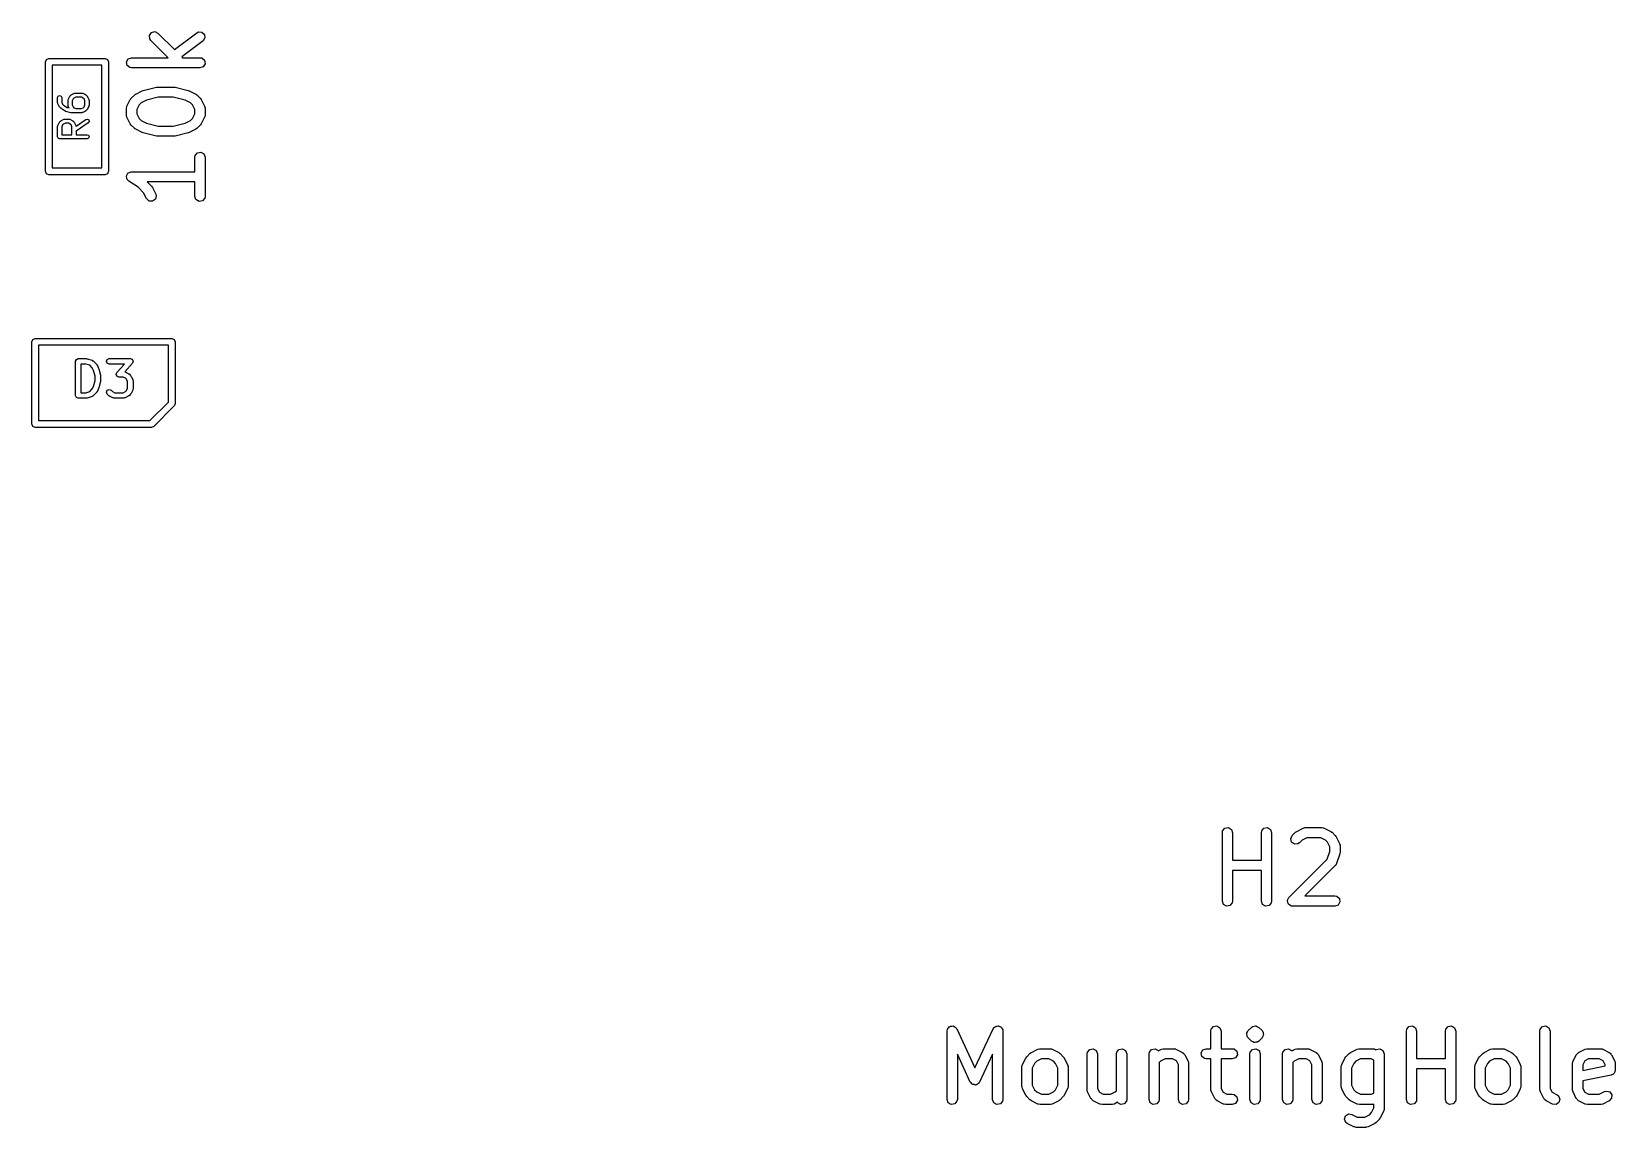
# Model space of a CAD drawing. Extents: x 115 to 337, y -185 to -59.
# Drawn here: x 237.16 to 260.31, y -102.22 to -86.2 of the extents above; entities that cross this region are included whole.
import ezdxf

# ---------------------------------------------------------------- set-up
doc = ezdxf.new("R2010")
doc.units = 0
doc.layers.add('BLACK', color=7, linetype='CONTINUOUS')

msp = doc.modelspace()

# ---------------------------------------------------------------- linework, layer by layer
at = {"layer": 'BLACK', "linetype": 'CONTINUOUS'}
for p, q in [((238.876, -86.2561), (238.905, -86.214)), ((238.88, -86.3072), (238.876, -86.2561)), ((238.895, -86.3285), (238.88, -86.3072)), ((239.148, -86.5814), (238.895, -86.3285)), ((238.905, -86.214), (238.955, -86.2008)), ((238.955, -86.2008), (239.001, -86.2224)), ((239.001, -86.2224), (239.241, -86.4622)), ((239.241, -86.4622), (239.57, -86.2155)), ((239.66, -86.3355), (239.348, -86.5693)), ((239.57, -86.2155), (239.593, -86.2037)), ((239.593, -86.2037), (239.644, -86.2065)), ((239.644, -86.2065), (239.682, -86.2416)), ((239.688, -86.2925), (239.66, -86.3355)), ((239.682, -86.2416), (239.688, -86.2925)), ((238.567, -86.599), (238.615, -86.5814)), ((238.615, -86.5814), (239.148, -86.5814)), ((239.348, -86.5693), (239.36, -86.5814)), ((239.36, -86.5814), (239.615, -86.5814)), ((239.615, -86.5814), (239.641, -86.5859)), ((237.355, -86.6421), (237.37, -86.6068)), ((237.355, -88.2421), (237.355, -86.6421)), ((237.37, -86.6068), (237.405, -86.5921)), ((237.405, -86.5921), (238.23, -86.5921)), ((237.455, -86.6921), (237.455, -88.1921)), ((238.18, -86.6921), (237.455, -86.6921)), ((238.18, -88.1921), (238.18, -86.6921)), ((238.23, -86.5921), (238.265, -86.6068)), ((238.265, -86.6068), (238.28, -86.6421)), ((238.28, -86.6421), (238.28, -88.2421)), ((238.541, -86.6434), (238.567, -86.599)), ((238.55, -86.6939), (238.541, -86.6434)), ((238.589, -86.7269), (238.55, -86.6939)), ((238.615, -86.7314), (238.589, -86.7269)), ((239.615, -86.7314), (238.615, -86.7314)), ((239.663, -86.7139), (239.615, -86.7314)), ((239.641, -86.5859), (239.68, -86.6189)), ((239.689, -86.6694), (239.663, -86.7139)), ((239.68, -86.6189), (239.689, -86.6694)), ((238.787, -87.0598), (238.978, -87.0122)), ((238.978, -87.0122), (238.993, -87.0112)), ((238.993, -87.0112), (238.996, -87.01)), ((238.996, -87.01), (239.234, -87.01)), ((239.234, -87.01), (239.249, -87.0126)), ((239.249, -87.0126), (239.252, -87.0122)), ((239.252, -87.0122), (239.443, -87.0598)), ((237.534, -87.1659), (237.543, -87.1447)), ((237.534, -87.2421), (237.534, -87.1659)), ((237.537, -87.2486), (237.534, -87.2421)), ((237.538, -87.2555), (237.537, -87.2486)), ((237.557, -87.2936), (237.538, -87.2555)), ((237.543, -87.1447), (237.564, -87.1359)), ((237.564, -87.1359), (237.586, -87.1447)), ((237.586, -87.1447), (237.594, -87.1659)), ((237.594, -87.1659), (237.594, -87.2351)), ((237.594, -87.2351), (237.608, -87.2625)), ((237.608, -87.2625), (237.622, -87.276)), ((237.622, -87.276), (237.672, -87.3095)), ((237.687, -87.204), (237.69, -87.1976)), ((237.687, -87.2802), (237.687, -87.204)), ((237.69, -87.1906), (237.709, -87.1525)), ((237.69, -87.1976), (237.69, -87.1906)), ((237.709, -87.1525), (237.713, -87.1493)), ((237.713, -87.1493), (237.715, -87.1447)), ((237.715, -87.1447), (237.734, -87.1257)), ((237.734, -87.1257), (237.738, -87.1238)), ((237.738, -87.1238), (237.742, -87.1201)), ((237.742, -87.1201), (237.78, -87.101)), ((237.761, -87.1837), (237.747, -87.2111)), ((237.747, -87.2111), (237.747, -87.2731)), ((237.747, -87.2731), (237.761, -87.3006)), ((237.773, -87.1716), (237.761, -87.1837)), ((237.8, -87.1578), (237.773, -87.1716)), ((237.78, -87.101), (237.787, -87.1005)), ((237.787, -87.1005), (237.793, -87.0978)), ((237.793, -87.0978), (237.888, -87.0978)), ((237.881, -87.1578), (237.8, -87.1578)), ((237.909, -87.1715), (237.881, -87.1578)), ((237.888, -87.0978), (237.895, -87.1005)), ((237.895, -87.1005), (237.902, -87.101)), ((237.902, -87.101), (237.94, -87.1201)), ((237.921, -87.1837), (237.909, -87.1715)), ((237.934, -87.2111), (237.921, -87.1837)), ((237.921, -87.3006), (237.934, -87.2731)), ((237.934, -87.2731), (237.934, -87.2111)), ((237.94, -87.1201), (237.943, -87.1238)), ((237.943, -87.1238), (237.948, -87.1257)), ((237.948, -87.1257), (237.967, -87.1447)), ((237.967, -87.1447), (237.969, -87.1493)), ((237.969, -87.1493), (237.972, -87.1525)), ((237.972, -87.1525), (237.991, -87.1906)), ((237.991, -87.1906), (237.992, -87.1976)), ((237.992, -87.1976), (237.994, -87.204)), ((237.994, -87.204), (237.994, -87.2802)), ((238.548, -87.2895), (238.595, -87.1943)), ((238.595, -87.1943), (238.609, -87.1763)), ((238.609, -87.1748), (238.657, -87.1272)), ((238.609, -87.1763), (238.609, -87.1748)), ((238.657, -87.1272), (238.675, -87.1143)), ((238.675, -87.1143), (238.677, -87.1131)), ((238.677, -87.1131), (238.772, -87.0655)), ((238.724, -87.2723), (238.69, -87.3408)), ((238.755, -87.2419), (238.724, -87.2723)), ((238.832, -87.2034), (238.755, -87.2419)), ((238.772, -87.0655), (238.784, -87.0618)), ((238.784, -87.0618), (238.787, -87.0598)), ((239.005, -87.16), (238.832, -87.2034)), ((239.225, -87.16), (239.005, -87.16)), ((239.398, -87.2034), (239.225, -87.16)), ((239.475, -87.2419), (239.398, -87.2034)), ((239.443, -87.0598), (239.454, -87.0651)), ((239.454, -87.0651), (239.458, -87.0655)), ((239.458, -87.0655), (239.553, -87.1131)), ((239.506, -87.2723), (239.475, -87.2419)), ((239.54, -87.3408), (239.506, -87.2723)), ((239.553, -87.1131), (239.571, -87.1265)), ((239.571, -87.1265), (239.573, -87.1272)), ((239.573, -87.1272), (239.62, -87.1748)), ((239.62, -87.1748), (239.633, -87.1932)), ((239.633, -87.1932), (239.634, -87.1943)), ((239.634, -87.1943), (239.682, -87.2895)), ((237.56, -87.2969), (237.557, -87.2936)), ((237.562, -87.3014), (237.56, -87.2969)), ((237.581, -87.3205), (237.562, -87.3014)), ((237.562, -87.5257), (237.581, -87.5066)), ((237.584, -87.3217), (237.581, -87.3205)), ((237.581, -87.5066), (237.586, -87.5047)), ((237.586, -87.3242), (237.584, -87.3217)), ((237.643, -87.3623), (237.586, -87.3242)), ((237.586, -87.5047), (237.589, -87.501)), ((237.589, -87.501), (237.627, -87.482)), ((237.627, -87.482), (237.634, -87.4815)), ((237.634, -87.4815), (237.641, -87.4788)), ((237.641, -87.4788), (237.698, -87.4788)), ((237.648, -87.3633), (237.643, -87.3623)), ((237.652, -87.3665), (237.648, -87.3633)), ((237.729, -87.3855), (237.652, -87.3665)), ((237.672, -87.3095), (237.702, -87.3169)), ((237.69, -87.2867), (237.687, -87.2802)), ((237.69, -87.2936), (237.69, -87.2867)), ((237.702, -87.3169), (237.69, -87.2936)), ((237.698, -87.4788), (237.704, -87.4815)), ((237.704, -87.4815), (237.711, -87.482)), ((237.711, -87.482), (237.749, -87.501)), ((237.732, -87.385), (237.729, -87.3855)), ((237.736, -87.3864), (237.732, -87.385)), ((237.888, -87.3864), (237.736, -87.3864)), ((237.749, -87.501), (237.753, -87.5047)), ((237.753, -87.5047), (237.757, -87.5066)), ((237.757, -87.5066), (237.776, -87.5257)), ((237.761, -87.3006), (237.773, -87.3127)), ((237.773, -87.3127), (237.8, -87.3264)), ((237.8, -87.3264), (237.881, -87.3264)), ((237.804, -87.5846), (237.947, -87.4842)), ((237.881, -87.3264), (237.909, -87.3127)), ((237.895, -87.3837), (237.888, -87.3864)), ((237.902, -87.3833), (237.895, -87.3837)), ((237.94, -87.3642), (237.902, -87.3833)), ((237.909, -87.3127), (237.921, -87.3006)), ((237.943, -87.3605), (237.94, -87.3642)), ((237.948, -87.3586), (237.943, -87.3605)), ((237.947, -87.4842), (237.97, -87.4793)), ((237.967, -87.3395), (237.948, -87.3586)), ((237.969, -87.335), (237.967, -87.3395)), ((237.972, -87.3317), (237.969, -87.335)), ((237.97, -87.4793), (237.989, -87.4916)), ((237.991, -87.2936), (237.972, -87.3317)), ((237.989, -87.4916), (237.994, -87.514)), ((237.992, -87.2867), (237.991, -87.2936)), ((237.994, -87.2802), (237.992, -87.2867)), ((238.54, -87.3231), (238.544, -87.2974)), ((238.54, -87.4183), (238.54, -87.3231)), ((238.541, -87.4225), (238.54, -87.4183)), ((238.54, -87.4269), (238.541, -87.4225)), ((238.548, -87.4519), (238.54, -87.4269)), ((238.544, -87.2974), (238.547, -87.294)), ((238.547, -87.294), (238.548, -87.2895)), ((238.595, -87.5471), (238.548, -87.4519)), ((238.69, -87.3408), (238.69, -87.4006)), ((238.69, -87.4006), (238.724, -87.4691)), ((238.724, -87.4691), (238.755, -87.4995)), ((238.755, -87.4995), (238.832, -87.538)), ((239.398, -87.538), (239.475, -87.4995)), ((239.475, -87.4995), (239.506, -87.4691)), ((239.506, -87.4691), (239.54, -87.4006)), ((239.54, -87.4006), (239.54, -87.3408)), ((239.682, -87.4519), (239.634, -87.5471)), ((239.682, -87.2895), (239.689, -87.3145)), ((239.685, -87.444), (239.682, -87.4474)), ((239.682, -87.4474), (239.682, -87.4519)), ((239.69, -87.4183), (239.685, -87.444)), ((239.689, -87.3145), (239.688, -87.3189)), ((239.688, -87.3189), (239.69, -87.3231)), ((239.69, -87.3231), (239.69, -87.4183)), ((237.534, -87.585), (237.537, -87.5785)), ((237.534, -87.7374), (237.534, -87.585)), ((237.543, -87.7586), (237.534, -87.7374)), ((237.537, -87.5785), (237.538, -87.5716)), ((237.538, -87.5716), (237.557, -87.5335)), ((237.557, -87.5335), (237.56, -87.5302)), ((237.56, -87.5302), (237.562, -87.5257)), ((237.608, -87.5647), (237.594, -87.5921)), ((237.594, -87.5921), (237.594, -87.7074)), ((237.594, -87.7074), (237.744, -87.7074)), ((237.62, -87.5525), (237.608, -87.5647)), ((237.648, -87.5388), (237.62, -87.5525)), ((237.691, -87.5388), (237.648, -87.5388)), ((237.718, -87.5525), (237.691, -87.5388)), ((237.73, -87.5647), (237.718, -87.5525)), ((237.744, -87.5921), (237.73, -87.5647)), ((237.744, -87.7074), (237.744, -87.5921)), ((237.776, -87.5257), (237.778, -87.5302)), ((237.778, -87.5302), (237.782, -87.5335)), ((237.782, -87.5335), (237.801, -87.5716)), ((237.801, -87.5716), (237.801, -87.5785)), ((237.801, -87.5785), (237.804, -87.5846)), ((237.982, -87.5334), (237.804, -87.6578)), ((237.804, -87.6578), (237.804, -87.7074)), ((237.804, -87.7074), (237.964, -87.7074)), ((237.964, -87.7074), (237.986, -87.7162)), ((237.994, -87.514), (237.982, -87.5334)), ((237.986, -87.7162), (237.994, -87.7374)), ((237.994, -87.7374), (237.986, -87.7586)), ((238.597, -87.5482), (238.595, -87.5471)), ((238.609, -87.5666), (238.597, -87.5482)), ((238.657, -87.6142), (238.609, -87.5666)), ((238.659, -87.6149), (238.657, -87.6142)), ((238.677, -87.6283), (238.659, -87.6149)), ((238.772, -87.6759), (238.677, -87.6283)), ((238.775, -87.6763), (238.772, -87.6759)), ((238.787, -87.6816), (238.775, -87.6763)), ((238.978, -87.7292), (238.787, -87.6816)), ((238.832, -87.538), (239.005, -87.5814)), ((238.981, -87.7288), (238.978, -87.7292)), ((238.996, -87.7314), (238.981, -87.7288)), ((239.234, -87.7314), (238.996, -87.7314)), ((239.005, -87.5814), (239.225, -87.5814)), ((239.225, -87.5814), (239.398, -87.538)), ((239.237, -87.7302), (239.234, -87.7314)), ((239.252, -87.7292), (239.237, -87.7302)), ((239.443, -87.6816), (239.252, -87.7292)), ((239.446, -87.6796), (239.443, -87.6816)), ((239.458, -87.6759), (239.446, -87.6796)), ((239.553, -87.6283), (239.458, -87.6759)), ((239.554, -87.6271), (239.553, -87.6283)), ((239.573, -87.6142), (239.554, -87.6271)), ((239.62, -87.5666), (239.573, -87.6142)), ((239.621, -87.5651), (239.62, -87.5666)), ((239.634, -87.5471), (239.621, -87.5651)), ((237.564, -87.7674), (237.543, -87.7586)), ((237.774, -87.7674), (237.564, -87.7674)), ((237.964, -87.7674), (237.774, -87.7674)), ((237.986, -87.7586), (237.964, -87.7674)), ((239.544, -88.0117), (239.577, -87.9724)), ((239.577, -87.9724), (239.628, -87.9635)), ((239.628, -87.9635), (239.672, -87.9892)), ((237.455, -88.1921), (238.18, -88.1921)), ((239.54, -88.0374), (239.544, -88.0117)), ((239.54, -88.2481), (239.54, -88.0374)), ((239.672, -87.9892), (239.69, -88.0374)), ((239.69, -88.0374), (239.69, -88.6088)), ((237.37, -88.2775), (237.355, -88.2421)), ((237.405, -88.2921), (237.37, -88.2775)), ((238.23, -88.2921), (237.405, -88.2921)), ((238.265, -88.2775), (238.23, -88.2921)), ((238.28, -88.2421), (238.265, -88.2775)), ((238.54, -88.3183), (238.542, -88.3143)), ((238.546, -88.3391), (238.54, -88.3183)), ((238.541, -88.3101), (238.552, -88.2912)), ((238.542, -88.3143), (238.541, -88.3101)), ((238.55, -88.3606), (238.546, -88.3391)), ((238.553, -88.3634), (238.55, -88.3606)), ((238.552, -88.2912), (238.561, -88.2713)), ((238.554, -88.3675), (238.553, -88.3634)), ((238.573, -88.3855), (238.554, -88.3675)), ((238.561, -88.2713), (238.565, -88.2694)), ((238.565, -88.2694), (238.567, -88.2656)), ((238.567, -88.2656), (238.587, -88.2582)), ((238.71, -88.4766), (238.573, -88.3855)), ((238.587, -88.2582), (238.607, -88.2485)), ((238.607, -88.2485), (238.611, -88.2496)), ((238.611, -88.2496), (238.615, -88.2481)), ((238.615, -88.2481), (239.54, -88.2481)), ((239.54, -88.3981), (238.844, -88.3981)), ((238.844, -88.3981), (238.906, -88.4605)), ((239.54, -88.6088), (239.54, -88.3981)), ((238.791, -88.558), (238.71, -88.4766)), ((238.834, -88.6423), (238.791, -88.558)), ((238.871, -88.6776), (238.834, -88.6423)), ((238.906, -88.4605), (238.919, -88.4789)), ((238.919, -88.4789), (238.92, -88.48)), ((238.92, -88.48), (238.968, -88.5753)), ((238.963, -88.6501), (238.922, -88.6807)), ((238.975, -88.6002), (238.963, -88.6501)), ((238.968, -88.5753), (238.975, -88.6002)), ((239.557, -88.657), (239.54, -88.6088)), ((239.602, -88.6827), (239.557, -88.657)), ((239.685, -88.6345), (239.652, -88.6738)), ((239.69, -88.6088), (239.685, -88.6345)), ((238.922, -88.6807), (238.871, -88.6776)), ((239.652, -88.6738), (239.602, -88.6827)), ((237.155, -90.7371), (237.17, -90.7018)), ((237.155, -91.9371), (237.155, -90.7371)), ((237.17, -90.7018), (237.205, -90.6871)), ((237.205, -90.6871), (239.205, -90.6871)), ((239.205, -90.6871), (239.24, -90.7018)), ((239.24, -90.7018), (239.255, -90.7371)), ((239.255, -90.7371), (239.255, -91.6371)), ((237.255, -90.7871), (237.255, -91.8871)), ((239.155, -90.7871), (237.255, -90.7871)), ((237.808, -90.9925), (237.836, -90.9808)), ((237.836, -90.9808), (237.955, -90.9808)), ((237.955, -90.9808), (237.961, -90.9833)), ((237.961, -90.9833), (237.968, -90.9829)), ((237.968, -90.9829), (238.039, -91.0067)), ((238.26, -90.9925), (238.288, -90.9808)), ((238.288, -90.9808), (238.598, -90.9808)), ((238.598, -90.9808), (238.611, -90.9862)), ((239.155, -91.6164), (239.155, -90.7871)), ((237.796, -91.0208), (237.808, -90.9925)), ((237.796, -91.5208), (237.796, -91.0208)), ((237.949, -91.0608), (237.876, -91.0608)), ((237.876, -91.0608), (237.876, -91.4808)), ((238.005, -91.0796), (237.949, -91.0608)), ((238.041, -91.1159), (238.005, -91.0796)), ((238.039, -91.0067), (238.046, -91.0128)), ((238.06, -91.1538), (238.041, -91.1159)), ((238.046, -91.0128), (238.055, -91.0164)), ((238.055, -91.0164), (238.102, -91.064)), ((238.082, -91.24), (238.06, -91.1538)), ((238.102, -91.064), (238.105, -91.07)), ((238.105, -91.07), (238.11, -91.0744)), ((238.11, -91.0744), (238.134, -91.122)), ((238.134, -91.122), (238.134, -91.1265)), ((238.134, -91.1265), (238.137, -91.1302)), ((238.137, -91.1302), (238.16, -91.2254)), ((238.248, -91.0208), (238.26, -90.9925)), ((238.26, -91.0491), (238.248, -91.0208)), ((238.288, -91.0608), (238.26, -91.0491)), ((238.51, -91.0608), (238.288, -91.0608)), ((238.391, -91.2113), (238.397, -91.1983)), ((238.392, -91.2126), (238.391, -91.2113)), ((238.391, -91.214), (238.392, -91.2126)), ((238.398, -91.2266), (238.391, -91.214)), ((238.397, -91.1983), (238.401, -91.185)), ((238.401, -91.185), (238.51, -91.0608)), ((238.628, -91.0472), (238.516, -91.1752)), ((238.516, -91.1752), (238.521, -91.1755)), ((238.521, -91.1755), (238.568, -91.1993)), ((238.568, -91.1993), (238.572, -91.2043)), ((238.572, -91.2043), (238.579, -91.2068)), ((238.579, -91.2068), (238.602, -91.2306)), ((238.611, -90.9862), (238.624, -90.9907)), ((238.624, -90.9907), (238.625, -90.992)), ((238.625, -90.992), (238.626, -90.9925)), ((238.626, -90.9925), (238.632, -91.0055)), ((238.632, -91.0338), (238.628, -91.0472)), ((238.632, -91.0055), (238.638, -91.0182)), ((238.638, -91.0208), (238.632, -91.0338)), ((238.638, -91.0182), (238.637, -91.0195)), ((238.637, -91.0195), (238.638, -91.0208)), ((238.005, -91.4621), (238.041, -91.4257)), ((238.041, -91.4257), (238.06, -91.3878)), ((238.06, -91.3878), (238.082, -91.3016)), ((238.082, -91.3016), (238.082, -91.24)), ((238.134, -91.4197), (238.11, -91.4673)), ((238.137, -91.4115), (238.134, -91.4151)), ((238.134, -91.4151), (238.134, -91.4197)), ((238.16, -91.3162), (238.137, -91.4115)), ((238.16, -91.2254), (238.16, -91.2304)), ((238.16, -91.2304), (238.162, -91.2351)), ((238.162, -91.3065), (238.16, -91.3112)), ((238.16, -91.3112), (238.16, -91.3162)), ((238.162, -91.2351), (238.162, -91.3065)), ((238.248, -91.4732), (238.26, -91.4449)), ((238.26, -91.4449), (238.288, -91.4332)), ((238.288, -91.4332), (238.317, -91.4449)), ((238.317, -91.4449), (238.336, -91.4641)), ((238.403, -91.2396), (238.398, -91.2266)), ((238.404, -91.2401), (238.403, -91.2396)), ((238.405, -91.2414), (238.404, -91.2401)), ((238.418, -91.2459), (238.405, -91.2414)), ((238.431, -91.2513), (238.418, -91.2459)), ((238.493, -91.2513), (238.431, -91.2513)), ((238.527, -91.268), (238.493, -91.2513)), ((238.541, -91.2826), (238.527, -91.268)), ((238.558, -91.316), (238.541, -91.2826)), ((238.541, -91.4495), (238.558, -91.4161)), ((238.558, -91.4161), (238.558, -91.316)), ((238.602, -91.2306), (238.605, -91.2367)), ((238.605, -91.2367), (238.61, -91.241)), ((238.61, -91.241), (238.634, -91.2886)), ((238.634, -91.4435), (238.61, -91.4911)), ((238.634, -91.2886), (238.634, -91.2979)), ((238.634, -91.2979), (238.638, -91.3065)), ((238.638, -91.4256), (238.634, -91.4342)), ((238.634, -91.4342), (238.634, -91.4435)), ((238.638, -91.3065), (238.638, -91.4256)), ((237.808, -91.5491), (237.796, -91.5208)), ((237.836, -91.5608), (237.808, -91.5491)), ((237.955, -91.5608), (237.836, -91.5608)), ((237.876, -91.4808), (237.949, -91.4808)), ((237.949, -91.4808), (238.005, -91.4621)), ((237.961, -91.5583), (237.955, -91.5608)), ((237.968, -91.5588), (237.961, -91.5583)), ((238.039, -91.535), (237.968, -91.5588)), ((238.046, -91.5289), (238.039, -91.535)), ((238.055, -91.5253), (238.046, -91.5289)), ((238.102, -91.4777), (238.055, -91.5253)), ((238.105, -91.4716), (238.102, -91.4777)), ((238.11, -91.4673), (238.105, -91.4716)), ((238.26, -91.5015), (238.248, -91.4732)), ((238.284, -91.5253), (238.26, -91.5015)), ((238.29, -91.5278), (238.284, -91.5253)), ((238.294, -91.5328), (238.29, -91.5278)), ((238.342, -91.5566), (238.294, -91.5328)), ((238.336, -91.4641), (238.369, -91.4808)), ((238.351, -91.5573), (238.342, -91.5566)), ((238.36, -91.5608), (238.351, -91.5573)), ((238.503, -91.5608), (238.36, -91.5608)), ((238.369, -91.4808), (238.493, -91.4808)), ((238.493, -91.4808), (238.527, -91.4641)), ((238.511, -91.5573), (238.503, -91.5608)), ((238.521, -91.5566), (238.511, -91.5573)), ((238.568, -91.5328), (238.521, -91.5566)), ((238.527, -91.4641), (238.541, -91.4495)), ((238.572, -91.5278), (238.568, -91.5328)), ((238.579, -91.5253), (238.572, -91.5278)), ((238.602, -91.5015), (238.579, -91.5253)), ((238.605, -91.4954), (238.602, -91.5015)), ((238.61, -91.4911), (238.605, -91.4954)), ((238.884, -91.8871), (239.155, -91.6164)), ((239.24, -91.6725), (238.94, -91.9725)), ((239.243, -91.6671), (239.24, -91.6725)), ((239.255, -91.6371), (239.243, -91.6671)), ((237.255, -91.8871), (238.884, -91.8871)), ((237.17, -91.9725), (237.155, -91.9371)), ((237.205, -91.9871), (237.17, -91.9725)), ((238.905, -91.9871), (237.205, -91.9871)), ((238.94, -91.9725), (238.905, -91.9871)), ((254.561, -97.9145), (254.565, -97.8889)), ((254.561, -98.9145), (254.561, -97.9145)), ((254.565, -97.8889), (254.598, -97.8496)), ((254.598, -97.8496), (254.649, -97.8407)), ((254.649, -97.8407), (254.693, -97.8663)), ((254.693, -97.8663), (254.711, -97.9145)), ((254.711, -97.9145), (254.711, -98.3157)), ((255.132, -97.9145), (255.137, -97.8889)), ((255.132, -98.3157), (255.132, -97.9145)), ((255.137, -97.8889), (255.17, -97.8496)), ((255.17, -97.8496), (255.22, -97.8407)), ((255.22, -97.8407), (255.264, -97.8663)), ((255.264, -97.8663), (255.282, -97.9145)), ((255.282, -97.9145), (255.282, -98.9145)), ((255.583, -97.9567), (255.63, -97.9091)), ((255.63, -97.9091), (255.649, -97.8962)), ((255.649, -97.8962), (255.65, -97.8951)), ((255.65, -97.8951), (255.745, -97.8474)), ((255.745, -97.8474), (255.77, -97.84)), ((255.77, -97.84), (255.774, -97.841)), ((255.774, -97.841), (255.778, -97.8395)), ((255.778, -97.8395), (256.017, -97.8395)), ((256.017, -97.8395), (256.042, -97.844)), ((256.042, -97.844), (256.046, -97.8469)), ((256.046, -97.8469), (256.05, -97.8474)), ((256.05, -97.8474), (256.145, -97.8951)), ((256.145, -97.8951), (256.163, -97.9084)), ((256.163, -97.9084), (256.165, -97.9091)), ((256.165, -97.9091), (256.212, -97.9567)), ((255.561, -98.0032), (255.583, -97.9567)), ((255.574, -98.0528), (255.561, -98.0032)), ((255.616, -98.0822), (255.574, -98.0528)), ((255.667, -98.0777), (255.616, -98.0822)), ((255.689, -98.0628), (255.667, -98.0777)), ((255.728, -98.0238), (255.689, -98.0628)), ((255.796, -97.9895), (255.728, -98.0238)), ((255.999, -97.9895), (255.796, -97.9895)), ((256.067, -98.0238), (255.999, -97.9895)), ((256.098, -98.0542), (256.067, -98.0238)), ((256.132, -98.1227), (256.098, -98.0542)), ((256.132, -98.1881), (256.132, -98.1227)), ((256.212, -97.9567), (256.225, -97.9751)), ((256.225, -97.9751), (256.226, -97.9762)), ((256.226, -97.9762), (256.274, -98.0714)), ((256.274, -98.0714), (256.282, -98.0964)), ((256.282, -98.0964), (256.28, -98.1008)), ((256.28, -98.1008), (256.282, -98.105)), ((256.282, -98.105), (256.282, -98.2002)), ((254.711, -98.3157), (255.132, -98.3157)), ((255.535, -98.8615), (256.094, -98.3026)), ((256.094, -98.3026), (256.132, -98.1881)), ((256.218, -98.3897), (256.214, -98.3921)), ((256.231, -98.3668), (256.218, -98.3897)), ((256.278, -98.2239), (256.231, -98.3668)), ((256.282, -98.2002), (256.278, -98.2223)), ((256.278, -98.2223), (256.278, -98.2239)), ((255.132, -98.4657), (254.711, -98.4657)), ((254.711, -98.4657), (254.711, -98.9145)), ((255.132, -98.9145), (255.132, -98.4657)), ((256.212, -98.3961), (255.769, -98.8395)), ((256.214, -98.3921), (256.212, -98.3961)), ((255.769, -98.8395), (256.207, -98.8395)), ((256.207, -98.8395), (256.233, -98.844)), ((256.233, -98.844), (256.272, -98.877)), ((254.578, -98.9627), (254.561, -98.9145)), ((254.623, -98.9884), (254.578, -98.9627)), ((254.673, -98.9795), (254.623, -98.9884)), ((254.706, -98.9402), (254.673, -98.9795)), ((254.711, -98.9145), (254.706, -98.9402)), ((255.15, -98.9627), (255.132, -98.9145)), ((255.194, -98.9884), (255.15, -98.9627)), ((255.245, -98.9795), (255.194, -98.9884)), ((255.277, -98.9402), (255.245, -98.9795)), ((255.282, -98.9145), (255.277, -98.9402)), ((255.513, -98.908), (255.515, -98.9049)), ((255.519, -98.9298), (255.513, -98.908)), ((255.514, -98.9015), (255.525, -98.8819)), ((255.515, -98.9049), (255.514, -98.9015)), ((255.523, -98.952), (255.519, -98.9298)), ((255.526, -98.9542), (255.523, -98.952)), ((255.525, -98.8819), (255.535, -98.8615)), ((255.527, -98.9575), (255.526, -98.9542)), ((255.545, -98.9705), (255.527, -98.9575)), ((255.562, -98.985), (255.545, -98.9705)), ((255.567, -98.9858), (255.562, -98.985)), ((255.569, -98.987), (255.567, -98.9858)), ((255.572, -98.9867), (255.569, -98.987)), ((255.588, -98.9895), (255.572, -98.9867)), ((256.207, -98.9895), (255.588, -98.9895)), ((256.255, -98.972), (256.207, -98.9895)), ((256.281, -98.9275), (256.255, -98.972)), ((256.272, -98.877), (256.281, -98.9275)), ((250.537, -100.815), (250.541, -100.789)), ((250.537, -101.815), (250.537, -100.815)), ((250.541, -100.789), (250.548, -100.781)), ((250.548, -100.781), (250.55, -100.772)), ((250.55, -100.772), (250.564, -100.762)), ((250.564, -100.762), (250.574, -100.75)), ((250.574, -100.75), (250.584, -100.748)), ((250.584, -100.748), (250.592, -100.742)), ((250.592, -100.742), (250.609, -100.743)), ((250.609, -100.743), (250.625, -100.741)), ((250.625, -100.741), (250.633, -100.746)), ((250.633, -100.746), (250.643, -100.747)), ((250.643, -100.747), (250.655, -100.758)), ((250.655, -100.758), (250.669, -100.766)), ((250.669, -100.766), (250.673, -100.776)), ((250.673, -100.776), (250.68, -100.783)), ((250.68, -100.783), (250.945, -101.351)), ((250.945, -101.351), (251.21, -100.783)), ((251.21, -100.783), (251.225, -100.761)), ((251.225, -100.761), (251.235, -100.757)), ((251.235, -100.757), (251.241, -100.75)), ((251.241, -100.75), (251.257, -100.747)), ((251.257, -100.747), (251.272, -100.74)), ((251.272, -100.74), (251.282, -100.742)), ((251.282, -100.742), (251.291, -100.741)), ((251.291, -100.741), (251.306, -100.749)), ((251.306, -100.749), (251.321, -100.753)), ((251.321, -100.753), (251.327, -100.761)), ((251.327, -100.761), (251.336, -100.766)), ((251.336, -100.766), (251.342, -100.782)), ((251.342, -100.782), (251.351, -100.795)), ((251.351, -100.795), (251.35, -100.805)), ((251.35, -100.805), (251.353, -100.815)), ((251.353, -100.815), (251.353, -101.815)), ((254.394, -100.815), (254.398, -100.789)), ((254.394, -101.073), (254.394, -100.815)), ((254.398, -100.789), (254.431, -100.75)), ((254.431, -100.75), (254.482, -100.741)), ((254.482, -100.741), (254.526, -100.766)), ((254.526, -100.766), (254.544, -100.815)), ((254.544, -100.815), (254.544, -101.073)), ((254.918, -100.856), (254.921, -100.849)), ((254.923, -100.874), (254.918, -100.856)), ((254.92, -100.843), (254.931, -100.827)), ((254.921, -100.849), (254.92, -100.843)), ((254.925, -100.894), (254.923, -100.874)), ((254.93, -100.902), (254.925, -100.894)), ((254.931, -100.905), (254.93, -100.902)), ((254.931, -100.827), (254.94, -100.809)), ((254.934, -100.907), (254.931, -100.905)), ((254.94, -100.915), (254.934, -100.907)), ((254.94, -100.809), (254.987, -100.761)), ((254.987, -100.963), (254.94, -100.915)), ((254.987, -100.761), (254.995, -100.756)), ((254.995, -100.756), (254.997, -100.753)), ((254.997, -100.753), (255.001, -100.752)), ((255.001, -100.752), (255.003, -100.75)), ((255.001, -100.752), (255.001, -100.752)), ((255.003, -100.75), (255.005, -100.749)), ((255.005, -100.749), (255.009, -100.747)), ((255.009, -100.747), (255.028, -100.745)), ((255.028, -100.745), (255.047, -100.74)), ((255.047, -100.74), (255.05, -100.741)), ((255.05, -100.741), (255.053, -100.741)), ((255.053, -100.741), (255.056, -100.742)), ((255.056, -100.742), (255.06, -100.742)), ((255.06, -100.742), (255.076, -100.753)), ((255.076, -100.753), (255.093, -100.761)), ((255.093, -100.761), (255.141, -100.809)), ((255.141, -100.915), (255.093, -100.963)), ((255.141, -100.809), (255.147, -100.817)), ((255.149, -100.898), (255.141, -100.915)), ((255.147, -100.817), (255.149, -100.819)), ((255.149, -100.819), (255.15, -100.822)), ((255.16, -100.882), (255.149, -100.898)), ((255.15, -100.822), (255.156, -100.83)), ((255.156, -100.83), (255.158, -100.85)), ((255.158, -100.85), (255.163, -100.869)), ((255.163, -100.869), (255.16, -100.875)), ((255.16, -100.875), (255.16, -100.882)), ((257.251, -100.815), (257.256, -100.789)), ((257.251, -101.815), (257.251, -100.815)), ((257.256, -100.789), (257.289, -100.75)), ((257.289, -100.75), (257.339, -100.741)), ((257.339, -100.741), (257.384, -100.766)), ((257.384, -100.766), (257.401, -100.815)), ((257.401, -100.815), (257.401, -101.216)), ((257.822, -100.815), (257.827, -100.789)), ((257.822, -101.216), (257.822, -100.815)), ((257.827, -100.789), (257.86, -100.75)), ((257.86, -100.75), (257.911, -100.741)), ((257.911, -100.741), (257.955, -100.766)), ((257.955, -100.766), (257.972, -100.815)), ((257.972, -100.815), (257.972, -101.815)), ((259.203, -100.815), (259.208, -100.789)), ((259.203, -101.672), (259.203, -100.815)), ((259.208, -100.789), (259.241, -100.75)), ((259.241, -100.75), (259.291, -100.741)), ((259.291, -100.741), (259.336, -100.766)), ((259.336, -100.766), (259.353, -100.815)), ((259.353, -100.815), (259.353, -101.654)), ((250.877, -101.561), (250.687, -101.153)), ((250.687, -101.153), (250.687, -101.815)), ((251.203, -101.153), (251.013, -101.561)), ((251.203, -101.815), (251.203, -101.153)), ((251.702, -101.19), (251.749, -101.142)), ((251.749, -101.142), (251.768, -101.13)), ((251.768, -101.13), (251.769, -101.128)), ((251.769, -101.128), (251.864, -101.081)), ((251.864, -101.081), (251.889, -101.073)), ((251.889, -101.073), (251.893, -101.074)), ((251.893, -101.074), (251.897, -101.073)), ((251.897, -101.073), (252.04, -101.073)), ((252.04, -101.073), (252.066, -101.077)), ((252.066, -101.077), (252.069, -101.08)), ((252.069, -101.08), (252.074, -101.081)), ((252.074, -101.081), (252.169, -101.128)), ((252.169, -101.128), (252.187, -101.142)), ((252.187, -101.142), (252.189, -101.142)), ((252.189, -101.142), (252.236, -101.19)), ((252.584, -101.148), (252.589, -101.122)), ((252.584, -101.672), (252.584, -101.148)), ((252.589, -101.122), (252.622, -101.083)), ((252.622, -101.083), (252.672, -101.074)), ((252.672, -101.074), (252.717, -101.1)), ((252.717, -101.1), (252.734, -101.148)), ((252.734, -101.148), (252.734, -101.654)), ((253.013, -101.148), (253.017, -101.122)), ((253.013, -101.688), (253.013, -101.148)), ((253.017, -101.122), (253.05, -101.083)), ((253.05, -101.083), (253.101, -101.074)), ((253.101, -101.074), (253.145, -101.1)), ((253.145, -101.1), (253.163, -101.148)), ((253.163, -101.148), (253.163, -101.815)), ((253.489, -101.148), (253.494, -101.122)), ((253.489, -101.815), (253.489, -101.148)), ((253.494, -101.122), (253.527, -101.083)), ((253.527, -101.083), (253.577, -101.074)), ((253.577, -101.074), (253.622, -101.1)), ((253.622, -101.1), (253.624, -101.106)), ((253.624, -101.106), (253.673, -101.081)), ((253.673, -101.081), (253.698, -101.073)), ((253.698, -101.073), (253.703, -101.074)), ((253.703, -101.074), (253.707, -101.073)), ((253.707, -101.073), (253.85, -101.073)), ((253.85, -101.073), (253.876, -101.077)), ((253.876, -101.077), (253.879, -101.08)), ((253.879, -101.08), (253.883, -101.081)), ((253.883, -101.081), (253.979, -101.128)), ((253.979, -101.128), (254, -101.144)), ((254, -101.144), (254.004, -101.154)), ((254.004, -101.154), (254.012, -101.162)), ((254.012, -101.162), (254.06, -101.257)), ((254.252, -101.135), (254.278, -101.09)), ((254.261, -101.185), (254.252, -101.135)), ((254.278, -101.09), (254.326, -101.073)), ((254.326, -101.073), (254.394, -101.073)), ((254.544, -101.073), (254.707, -101.073)), ((254.707, -101.073), (254.733, -101.077)), ((254.733, -101.077), (254.772, -101.11)), ((254.781, -101.161), (254.755, -101.205)), ((254.772, -101.11), (254.781, -101.161)), ((254.965, -101.148), (254.97, -101.122)), ((254.965, -101.815), (254.965, -101.148)), ((254.97, -101.122), (255.003, -101.083)), ((255.005, -100.971), (254.987, -100.963)), ((255.003, -101.083), (255.053, -101.074)), ((255.021, -100.982), (255.005, -100.971)), ((255.024, -100.982), (255.021, -100.982)), ((255.027, -100.984), (255.024, -100.982)), ((255.031, -100.983), (255.027, -100.984)), ((255.034, -100.984), (255.031, -100.983)), ((255.053, -100.979), (255.034, -100.984)), ((255.072, -100.978), (255.053, -100.979)), ((255.053, -101.074), (255.098, -101.1)), ((255.076, -100.975), (255.072, -100.978)), ((255.078, -100.975), (255.076, -100.975)), ((255.08, -100.972), (255.078, -100.975)), ((255.083, -100.971), (255.08, -100.972)), ((255.08, -100.972), (255.08, -100.972)), ((255.085, -100.968), (255.083, -100.971)), ((255.093, -100.963), (255.085, -100.968)), ((255.098, -101.1), (255.115, -101.148)), ((255.115, -101.148), (255.115, -101.815)), ((255.442, -101.148), (255.446, -101.122)), ((255.442, -101.815), (255.442, -101.148)), ((255.446, -101.122), (255.479, -101.083)), ((255.479, -101.083), (255.53, -101.074)), ((255.53, -101.074), (255.574, -101.1)), ((255.574, -101.1), (255.576, -101.106)), ((255.576, -101.106), (255.626, -101.081)), ((255.626, -101.081), (255.651, -101.073)), ((255.651, -101.073), (255.655, -101.074)), ((255.655, -101.074), (255.659, -101.073)), ((255.659, -101.073), (255.802, -101.073)), ((255.802, -101.073), (255.828, -101.077)), ((255.828, -101.077), (255.831, -101.08)), ((255.831, -101.08), (255.836, -101.081)), ((255.836, -101.081), (255.931, -101.128)), ((255.931, -101.128), (255.952, -101.144)), ((255.952, -101.144), (255.956, -101.154)), ((255.956, -101.154), (255.965, -101.162)), ((255.965, -101.162), (256.012, -101.257)), ((256.368, -101.19), (256.416, -101.142)), ((256.416, -101.142), (256.434, -101.13)), ((256.434, -101.13), (256.435, -101.128)), ((256.435, -101.128), (256.531, -101.081)), ((256.531, -101.081), (256.556, -101.073)), ((256.556, -101.073), (256.56, -101.074)), ((256.56, -101.074), (256.564, -101.073)), ((256.564, -101.073), (256.755, -101.073)), ((256.755, -101.073), (256.78, -101.077)), ((256.78, -101.077), (256.784, -101.08)), ((256.784, -101.08), (256.788, -101.081)), ((256.788, -101.081), (256.806, -101.09)), ((256.806, -101.09), (256.812, -101.083)), ((256.812, -101.083), (256.863, -101.074)), ((256.863, -101.074), (256.907, -101.1)), ((256.907, -101.1), (256.925, -101.148)), ((256.925, -101.148), (256.925, -101.957)), ((258.321, -101.19), (258.368, -101.142)), ((258.368, -101.142), (258.387, -101.13)), ((258.387, -101.13), (258.388, -101.128)), ((258.388, -101.128), (258.483, -101.081)), ((258.483, -101.081), (258.508, -101.073)), ((258.508, -101.073), (258.512, -101.074)), ((258.512, -101.074), (258.517, -101.073)), ((258.517, -101.073), (258.659, -101.073)), ((258.659, -101.073), (258.685, -101.077)), ((258.685, -101.077), (258.688, -101.08)), ((258.688, -101.08), (258.693, -101.081)), ((258.693, -101.081), (258.788, -101.128)), ((258.788, -101.128), (258.806, -101.142)), ((258.806, -101.142), (258.808, -101.142)), ((258.808, -101.142), (258.855, -101.19)), ((259.688, -101.257), (259.735, -101.162)), ((259.735, -101.162), (259.751, -101.141)), ((259.751, -101.141), (259.761, -101.137)), ((259.761, -101.137), (259.769, -101.128)), ((259.769, -101.128), (259.864, -101.081)), ((259.864, -101.081), (259.889, -101.073)), ((259.889, -101.073), (259.893, -101.074)), ((259.893, -101.074), (259.897, -101.073)), ((259.897, -101.073), (260.088, -101.073)), ((260.088, -101.073), (260.114, -101.077)), ((260.114, -101.077), (260.117, -101.08)), ((260.117, -101.08), (260.122, -101.081)), ((260.122, -101.081), (260.217, -101.128)), ((260.217, -101.128), (260.238, -101.144)), ((260.238, -101.144), (260.242, -101.154)), ((260.242, -101.154), (260.25, -101.162)), ((260.25, -101.162), (260.298, -101.257)), ((251.632, -101.338), (251.637, -101.313)), ((251.632, -101.624), (251.632, -101.338)), ((251.637, -101.313), (251.639, -101.309)), ((251.639, -101.309), (251.64, -101.305)), ((251.64, -101.305), (251.688, -101.21)), ((251.688, -101.21), (251.701, -101.192)), ((251.701, -101.192), (251.702, -101.19)), ((251.816, -101.288), (251.782, -101.356)), ((251.782, -101.356), (251.782, -101.606)), ((251.847, -101.257), (251.816, -101.288)), ((251.915, -101.223), (251.847, -101.257)), ((252.023, -101.223), (251.915, -101.223)), ((252.091, -101.257), (252.023, -101.223)), ((252.122, -101.288), (252.091, -101.257)), ((252.156, -101.356), (252.122, -101.288)), ((252.156, -101.606), (252.156, -101.356)), ((252.236, -101.19), (252.249, -101.208)), ((252.249, -101.208), (252.25, -101.21)), ((252.25, -101.21), (252.298, -101.305)), ((252.298, -101.305), (252.305, -101.33)), ((252.305, -101.33), (252.304, -101.334)), ((252.304, -101.334), (252.306, -101.338)), ((252.306, -101.338), (252.306, -101.624)), ((253.656, -101.257), (253.639, -101.274)), ((253.639, -101.274), (253.639, -101.815)), ((253.725, -101.223), (253.656, -101.257)), ((253.832, -101.223), (253.725, -101.223)), ((253.889, -101.251), (253.832, -101.223)), ((253.918, -101.308), (253.889, -101.251)), ((253.918, -101.815), (253.918, -101.308)), ((254.06, -101.257), (254.067, -101.282)), ((254.067, -101.282), (254.066, -101.286)), ((254.066, -101.286), (254.068, -101.291)), ((254.068, -101.291), (254.068, -101.815)), ((254.3, -101.218), (254.261, -101.185)), ((254.326, -101.223), (254.3, -101.218)), ((254.394, -101.223), (254.326, -101.223)), ((254.394, -101.672), (254.394, -101.223)), ((254.707, -101.223), (254.544, -101.223)), ((254.544, -101.223), (254.544, -101.654)), ((254.755, -101.205), (254.707, -101.223)), ((255.609, -101.257), (255.592, -101.274)), ((255.592, -101.274), (255.592, -101.815)), ((255.677, -101.223), (255.609, -101.257)), ((255.785, -101.223), (255.677, -101.223)), ((255.842, -101.251), (255.785, -101.223)), ((255.87, -101.308), (255.842, -101.251)), ((255.87, -101.815), (255.87, -101.308)), ((256.012, -101.257), (256.02, -101.282)), ((256.02, -101.282), (256.019, -101.286)), ((256.019, -101.286), (256.02, -101.291)), ((256.02, -101.291), (256.02, -101.815)), ((256.299, -101.338), (256.303, -101.313)), ((256.299, -101.624), (256.299, -101.338)), ((256.303, -101.313), (256.306, -101.309)), ((256.306, -101.309), (256.307, -101.305)), ((256.307, -101.305), (256.354, -101.21)), ((256.354, -101.21), (256.368, -101.192)), ((256.368, -101.192), (256.368, -101.19)), ((256.483, -101.288), (256.449, -101.356)), ((256.449, -101.356), (256.449, -101.606)), ((256.513, -101.257), (256.483, -101.288)), ((256.582, -101.223), (256.513, -101.257)), ((256.737, -101.223), (256.582, -101.223)), ((256.775, -101.242), (256.737, -101.223)), ((256.775, -101.721), (256.775, -101.242)), ((257.401, -101.216), (257.822, -101.216)), ((257.822, -101.366), (257.401, -101.366)), ((257.401, -101.366), (257.401, -101.815)), ((257.822, -101.815), (257.822, -101.366)), ((258.251, -101.338), (258.256, -101.313)), ((258.251, -101.624), (258.251, -101.338)), ((258.256, -101.313), (258.258, -101.309)), ((258.258, -101.309), (258.259, -101.305)), ((258.259, -101.305), (258.307, -101.21)), ((258.307, -101.21), (258.32, -101.192)), ((258.32, -101.192), (258.321, -101.19)), ((258.435, -101.288), (258.401, -101.356)), ((258.401, -101.356), (258.401, -101.606)), ((258.466, -101.257), (258.435, -101.288)), ((258.534, -101.223), (258.466, -101.257)), ((258.642, -101.223), (258.534, -101.223)), ((258.71, -101.257), (258.642, -101.223)), ((258.741, -101.288), (258.71, -101.257)), ((258.775, -101.356), (258.741, -101.288)), ((258.775, -101.606), (258.775, -101.356)), ((258.855, -101.19), (258.868, -101.208)), ((258.868, -101.208), (258.869, -101.21)), ((258.869, -101.21), (258.917, -101.305)), ((258.917, -101.305), (258.924, -101.33)), ((258.924, -101.33), (258.923, -101.334)), ((258.923, -101.334), (258.925, -101.338)), ((258.925, -101.338), (258.925, -101.624)), ((259.68, -101.291), (259.684, -101.265)), ((259.68, -101.672), (259.68, -101.291)), ((259.684, -101.265), (259.687, -101.262)), ((259.687, -101.262), (259.688, -101.257)), ((259.858, -101.251), (259.83, -101.308)), ((259.83, -101.308), (259.83, -101.39)), ((259.83, -101.39), (260.156, -101.324)), ((259.915, -101.223), (259.858, -101.251)), ((260.07, -101.223), (259.915, -101.223)), ((260.127, -101.251), (260.07, -101.223)), ((260.156, -101.308), (260.127, -101.251)), ((260.156, -101.324), (260.156, -101.308)), ((260.298, -101.257), (260.305, -101.282)), ((260.306, -101.386), (260.301, -101.412)), ((260.305, -101.282), (260.304, -101.286)), ((260.304, -101.286), (260.306, -101.291)), ((260.306, -101.291), (260.306, -101.386)), ((250.891, -101.574), (250.877, -101.561)), ((250.902, -101.59), (250.891, -101.574)), ((250.909, -101.592), (250.902, -101.59)), ((250.913, -101.597), (250.909, -101.592)), ((250.933, -101.598), (250.913, -101.597)), ((250.952, -101.604), (250.933, -101.598)), ((250.958, -101.601), (250.952, -101.604)), ((250.965, -101.601), (250.958, -101.601)), ((250.98, -101.59), (250.965, -101.601)), ((250.998, -101.582), (250.98, -101.59)), ((251.004, -101.574), (250.998, -101.582)), ((251.007, -101.572), (251.004, -101.574)), ((251.013, -101.561), (251.007, -101.569)), ((251.007, -101.569), (251.007, -101.572)), ((251.634, -101.628), (251.632, -101.624)), ((251.633, -101.633), (251.634, -101.628)), ((251.782, -101.606), (251.816, -101.675)), ((252.122, -101.675), (252.156, -101.606)), ((252.306, -101.624), (252.301, -101.65)), ((256.3, -101.628), (256.299, -101.624)), ((256.299, -101.633), (256.3, -101.628)), ((256.449, -101.606), (256.483, -101.675)), ((258.253, -101.628), (258.251, -101.624)), ((258.252, -101.633), (258.253, -101.628)), ((258.401, -101.606), (258.435, -101.675)), ((258.741, -101.675), (258.775, -101.606)), ((258.925, -101.624), (258.92, -101.65)), ((260.246, -101.459), (259.83, -101.543)), ((259.83, -101.543), (259.83, -101.654)), ((260.256, -101.453), (260.246, -101.459)), ((260.268, -101.451), (260.256, -101.453)), ((260.277, -101.44), (260.268, -101.451)), ((260.289, -101.433), (260.277, -101.44)), ((260.293, -101.421), (260.289, -101.433)), ((260.301, -101.412), (260.293, -101.421)), ((250.554, -101.863), (250.537, -101.815)), ((250.599, -101.888), (250.554, -101.863)), ((250.682, -101.84), (250.649, -101.879)), ((250.687, -101.815), (250.682, -101.84)), ((251.221, -101.863), (251.203, -101.815)), ((251.265, -101.888), (251.221, -101.863)), ((251.349, -101.84), (251.316, -101.879)), ((251.353, -101.815), (251.349, -101.84)), ((251.64, -101.658), (251.633, -101.633)), ((251.688, -101.753), (251.64, -101.658)), ((251.689, -101.754), (251.688, -101.753)), ((251.702, -101.772), (251.689, -101.754)), ((251.749, -101.82), (251.702, -101.772)), ((251.751, -101.821), (251.749, -101.82)), ((251.769, -101.834), (251.751, -101.821)), ((251.864, -101.882), (251.769, -101.834)), ((251.816, -101.675), (251.847, -101.705)), ((251.847, -101.705), (251.915, -101.74)), ((251.915, -101.74), (252.023, -101.74)), ((252.023, -101.74), (252.091, -101.705)), ((252.169, -101.834), (252.074, -101.882)), ((252.091, -101.705), (252.122, -101.675)), ((252.17, -101.833), (252.169, -101.834)), ((252.189, -101.82), (252.17, -101.833)), ((252.236, -101.772), (252.189, -101.82)), ((252.237, -101.771), (252.236, -101.772)), ((252.25, -101.753), (252.237, -101.771)), ((252.298, -101.658), (252.25, -101.753)), ((252.301, -101.65), (252.298, -101.653)), ((252.298, -101.653), (252.298, -101.658)), ((252.586, -101.676), (252.584, -101.672)), ((252.585, -101.68), (252.586, -101.676)), ((252.592, -101.705), (252.585, -101.68)), ((252.64, -101.8), (252.592, -101.705)), ((252.648, -101.808), (252.64, -101.8)), ((252.653, -101.818), (252.648, -101.808)), ((252.673, -101.834), (252.653, -101.818)), ((252.769, -101.882), (252.673, -101.834)), ((252.734, -101.654), (252.763, -101.711)), ((252.763, -101.711), (252.82, -101.74)), ((252.82, -101.74), (252.927, -101.74)), ((252.927, -101.74), (252.996, -101.705)), ((253.028, -101.857), (252.979, -101.882)), ((252.996, -101.705), (253.013, -101.688)), ((253.031, -101.863), (253.028, -101.857)), ((253.075, -101.888), (253.031, -101.863)), ((253.158, -101.84), (253.125, -101.879)), ((253.163, -101.815), (253.158, -101.84)), ((253.507, -101.863), (253.489, -101.815)), ((253.551, -101.888), (253.507, -101.863)), ((253.635, -101.84), (253.602, -101.879)), ((253.639, -101.815), (253.635, -101.84)), ((253.935, -101.863), (253.918, -101.815)), ((253.98, -101.888), (253.935, -101.863)), ((254.063, -101.84), (254.03, -101.879)), ((254.068, -101.815), (254.063, -101.84)), ((254.395, -101.676), (254.394, -101.672)), ((254.394, -101.68), (254.395, -101.676)), ((254.402, -101.705), (254.394, -101.68)), ((254.449, -101.8), (254.402, -101.705)), ((254.458, -101.808), (254.449, -101.8)), ((254.462, -101.818), (254.458, -101.808)), ((254.483, -101.834), (254.462, -101.818)), ((254.578, -101.882), (254.483, -101.834)), ((254.544, -101.654), (254.572, -101.711)), ((254.572, -101.711), (254.629, -101.74)), ((254.629, -101.74), (254.707, -101.74)), ((254.707, -101.74), (254.733, -101.744)), ((254.733, -101.744), (254.772, -101.777)), ((254.781, -101.828), (254.755, -101.872)), ((254.772, -101.777), (254.781, -101.828)), ((254.983, -101.863), (254.965, -101.815)), ((255.027, -101.888), (254.983, -101.863)), ((255.111, -101.84), (255.078, -101.879)), ((255.115, -101.815), (255.111, -101.84)), ((255.459, -101.863), (255.442, -101.815)), ((255.504, -101.888), (255.459, -101.863)), ((255.587, -101.84), (255.554, -101.879)), ((255.592, -101.815), (255.587, -101.84)), ((255.888, -101.863), (255.87, -101.815)), ((255.932, -101.888), (255.888, -101.863)), ((256.016, -101.84), (255.983, -101.879)), ((256.02, -101.815), (256.016, -101.84)), ((256.307, -101.658), (256.299, -101.633)), ((256.354, -101.753), (256.307, -101.658)), ((256.355, -101.754), (256.354, -101.753)), ((256.368, -101.772), (256.355, -101.754)), ((256.416, -101.82), (256.368, -101.772)), ((256.417, -101.821), (256.416, -101.82)), ((256.435, -101.834), (256.417, -101.821)), ((256.531, -101.882), (256.435, -101.834)), ((256.483, -101.675), (256.513, -101.705)), ((256.513, -101.705), (256.582, -101.74)), ((256.582, -101.74), (256.737, -101.74)), ((256.737, -101.74), (256.775, -101.721)), ((257.269, -101.863), (257.251, -101.815)), ((257.313, -101.888), (257.269, -101.863)), ((257.397, -101.84), (257.364, -101.879)), ((257.401, -101.815), (257.397, -101.84)), ((257.84, -101.863), (257.822, -101.815)), ((257.884, -101.888), (257.84, -101.863)), ((257.968, -101.84), (257.935, -101.879)), ((257.972, -101.815), (257.968, -101.84)), ((258.259, -101.658), (258.252, -101.633)), ((258.307, -101.753), (258.259, -101.658)), ((258.308, -101.754), (258.307, -101.753)), ((258.321, -101.772), (258.308, -101.754)), ((258.368, -101.82), (258.321, -101.772)), ((258.37, -101.821), (258.368, -101.82)), ((258.388, -101.834), (258.37, -101.821)), ((258.483, -101.882), (258.388, -101.834)), ((258.435, -101.675), (258.466, -101.705)), ((258.466, -101.705), (258.534, -101.74)), ((258.534, -101.74), (258.642, -101.74)), ((258.642, -101.74), (258.71, -101.705)), ((258.788, -101.834), (258.693, -101.882)), ((258.71, -101.705), (258.741, -101.675)), ((258.789, -101.833), (258.788, -101.834)), ((258.808, -101.82), (258.789, -101.833)), ((258.855, -101.772), (258.808, -101.82)), ((258.856, -101.771), (258.855, -101.772)), ((258.869, -101.753), (258.856, -101.771)), ((258.917, -101.658), (258.869, -101.753)), ((258.92, -101.65), (258.917, -101.653)), ((258.917, -101.653), (258.917, -101.658)), ((259.205, -101.676), (259.203, -101.672)), ((259.204, -101.68), (259.205, -101.676)), ((259.211, -101.705), (259.204, -101.68)), ((259.259, -101.8), (259.211, -101.705)), ((259.267, -101.808), (259.259, -101.8)), ((259.272, -101.818), (259.267, -101.808)), ((259.293, -101.834), (259.272, -101.818)), ((259.388, -101.882), (259.293, -101.834)), ((259.353, -101.654), (259.382, -101.711)), ((259.382, -101.711), (259.455, -101.747)), ((259.482, -101.859), (259.439, -101.887)), ((259.455, -101.747), (259.476, -101.763)), ((259.476, -101.763), (259.496, -101.81)), ((259.496, -101.81), (259.482, -101.859)), ((259.681, -101.676), (259.68, -101.672)), ((259.68, -101.68), (259.681, -101.676)), ((259.688, -101.705), (259.68, -101.68)), ((259.735, -101.8), (259.688, -101.705)), ((259.743, -101.808), (259.735, -101.8)), ((259.748, -101.818), (259.743, -101.808)), ((259.769, -101.834), (259.748, -101.818)), ((259.864, -101.882), (259.769, -101.834)), ((259.83, -101.654), (259.858, -101.711)), ((259.858, -101.711), (259.915, -101.74)), ((259.915, -101.74), (260.07, -101.74)), ((260.07, -101.74), (260.15, -101.7)), ((260.217, -101.834), (260.122, -101.882)), ((260.15, -101.7), (260.175, -101.692)), ((260.175, -101.692), (260.225, -101.704)), ((260.252, -101.797), (260.217, -101.834)), ((260.225, -101.704), (260.255, -101.746)), ((260.255, -101.746), (260.252, -101.797)), ((250.649, -101.879), (250.599, -101.888)), ((251.316, -101.879), (251.265, -101.888)), ((251.868, -101.882), (251.864, -101.882)), ((251.872, -101.885), (251.868, -101.882)), ((251.897, -101.89), (251.872, -101.885)), ((252.04, -101.89), (251.897, -101.89)), ((252.045, -101.888), (252.04, -101.89)), ((252.049, -101.889), (252.045, -101.888)), ((252.074, -101.882), (252.049, -101.889)), ((252.773, -101.882), (252.769, -101.882)), ((252.777, -101.885), (252.773, -101.882)), ((252.802, -101.89), (252.777, -101.885)), ((252.945, -101.89), (252.802, -101.89)), ((252.949, -101.888), (252.945, -101.89)), ((252.954, -101.889), (252.949, -101.888)), ((252.979, -101.882), (252.954, -101.889)), ((253.125, -101.879), (253.075, -101.888)), ((253.602, -101.879), (253.551, -101.888)), ((254.03, -101.879), (253.98, -101.888)), ((254.583, -101.882), (254.578, -101.882)), ((254.586, -101.885), (254.583, -101.882)), ((254.612, -101.89), (254.586, -101.885)), ((254.707, -101.89), (254.612, -101.89)), ((254.755, -101.872), (254.707, -101.89)), ((255.078, -101.879), (255.027, -101.888)), ((255.554, -101.879), (255.504, -101.888)), ((255.983, -101.879), (255.932, -101.888)), ((256.346, -102.105), (256.361, -102.056)), ((256.361, -102.056), (256.404, -102.027)), ((256.404, -102.027), (256.455, -102.033)), ((256.455, -102.033), (256.534, -102.073)), ((256.535, -101.882), (256.531, -101.882)), ((256.534, -102.073), (256.642, -102.073)), ((256.539, -101.885), (256.535, -101.882)), ((256.564, -101.89), (256.539, -101.885)), ((256.755, -101.89), (256.564, -101.89)), ((256.642, -102.073), (256.71, -102.039)), ((256.71, -102.039), (256.741, -102.008)), ((256.741, -102.008), (256.775, -101.94)), ((256.759, -101.888), (256.755, -101.89)), ((256.763, -101.889), (256.759, -101.888)), ((256.775, -101.886), (256.763, -101.889)), ((256.775, -101.94), (256.775, -101.886)), ((256.869, -102.086), (256.856, -102.104)), ((256.917, -101.991), (256.869, -102.086)), ((256.92, -101.983), (256.917, -101.986)), ((256.917, -101.986), (256.917, -101.991)), ((256.925, -101.957), (256.92, -101.983)), ((257.364, -101.879), (257.313, -101.888)), ((257.935, -101.879), (257.884, -101.888)), ((258.487, -101.882), (258.483, -101.882)), ((258.491, -101.885), (258.487, -101.882)), ((258.517, -101.89), (258.491, -101.885)), ((258.659, -101.89), (258.517, -101.89)), ((258.664, -101.888), (258.659, -101.89)), ((258.668, -101.889), (258.664, -101.888)), ((258.693, -101.882), (258.668, -101.889)), ((259.439, -101.887), (259.388, -101.882)), ((259.868, -101.882), (259.864, -101.882)), ((259.872, -101.885), (259.868, -101.882)), ((259.897, -101.89), (259.872, -101.885)), ((260.088, -101.89), (259.897, -101.89)), ((260.092, -101.888), (260.088, -101.89)), ((260.097, -101.889), (260.092, -101.888)), ((260.122, -101.882), (260.097, -101.889)), ((256.367, -102.152), (256.346, -102.105)), ((256.388, -102.167), (256.367, -102.152)), ((256.483, -102.215), (256.388, -102.167)), ((256.487, -102.215), (256.483, -102.215)), ((256.491, -102.218), (256.487, -102.215)), ((256.517, -102.223), (256.491, -102.218)), ((256.659, -102.223), (256.517, -102.223)), ((256.664, -102.221), (256.659, -102.223)), ((256.668, -102.222), (256.664, -102.221)), ((256.693, -102.215), (256.668, -102.222)), ((256.788, -102.167), (256.693, -102.215)), ((256.789, -102.166), (256.788, -102.167)), ((256.808, -102.153), (256.789, -102.166)), ((256.855, -102.106), (256.808, -102.153)), ((256.856, -102.104), (256.855, -102.106))]:
    msp.add_line(p, q, dxfattribs=at)

doc.saveas('drawing.dxf')
